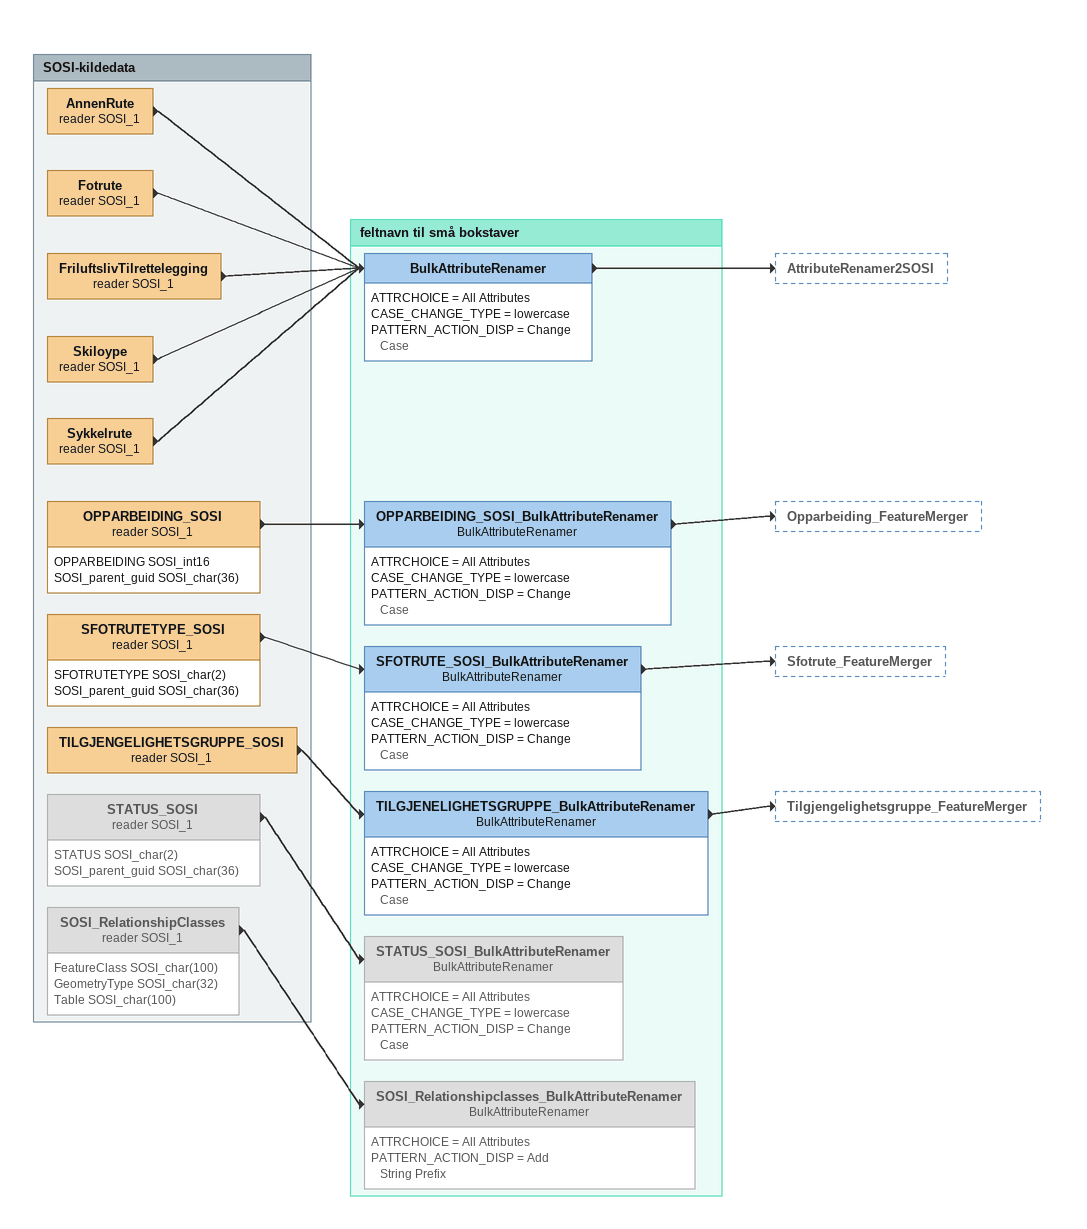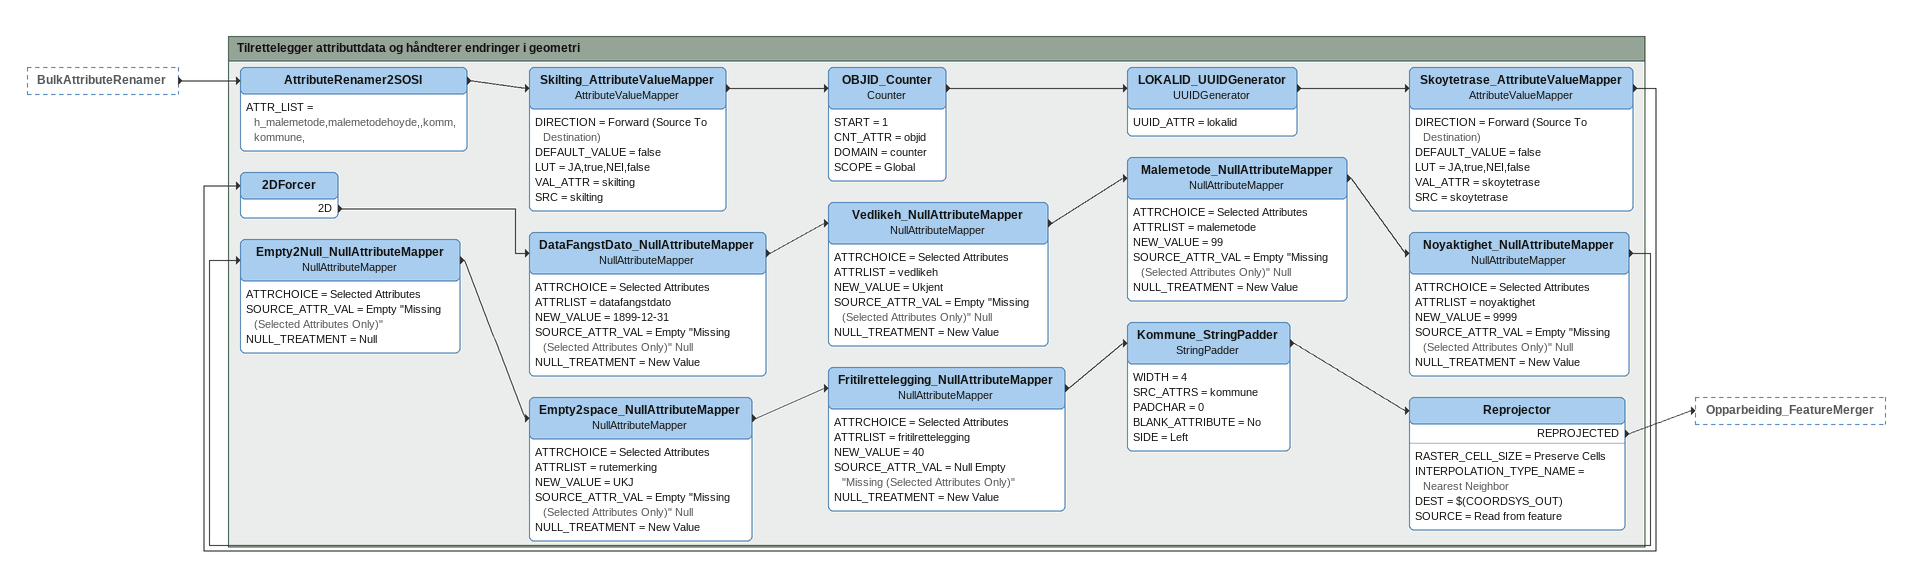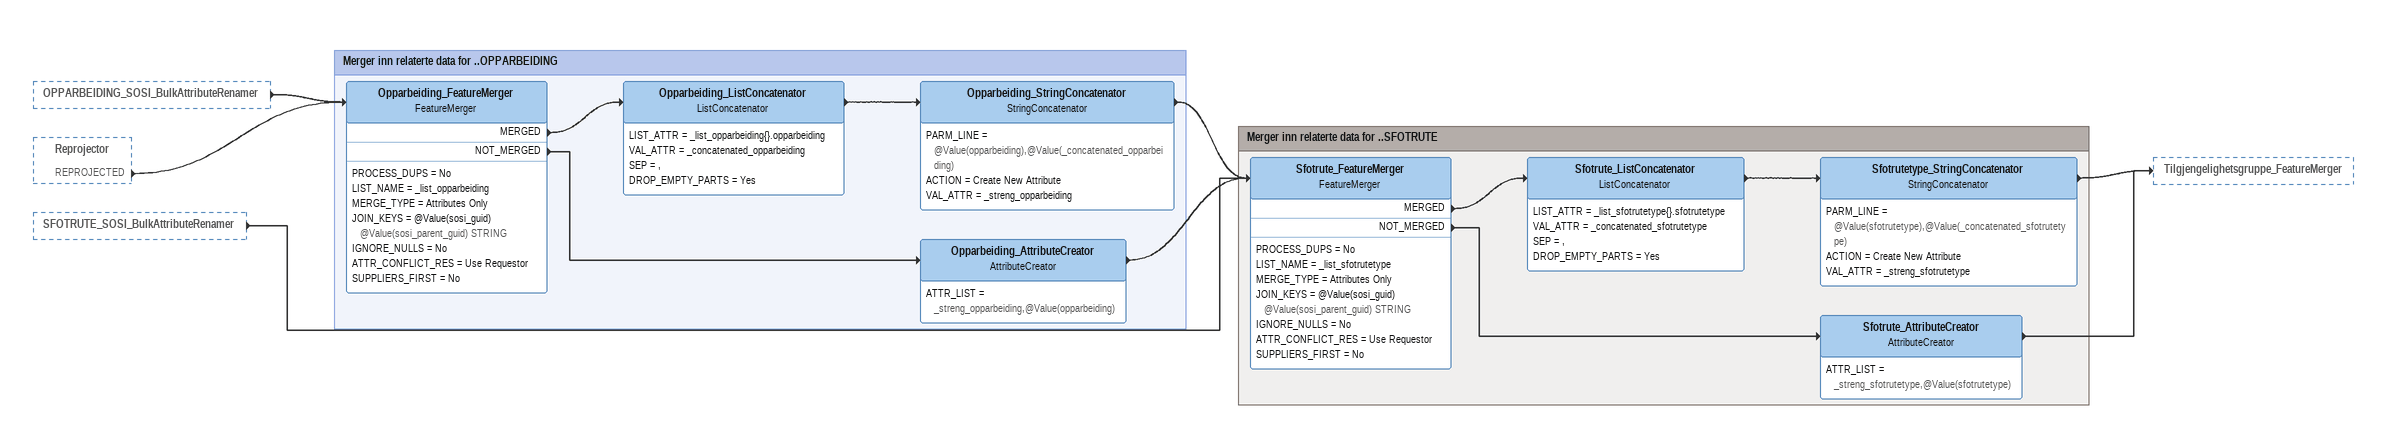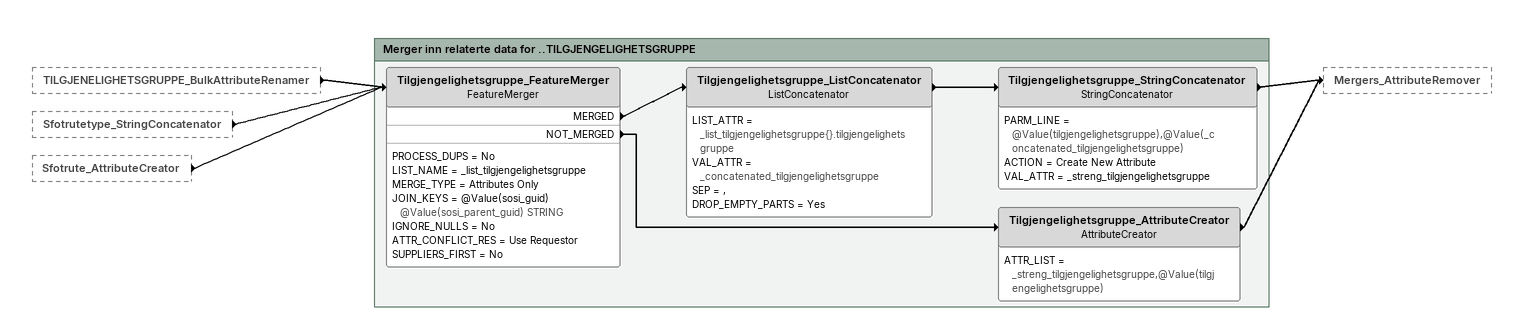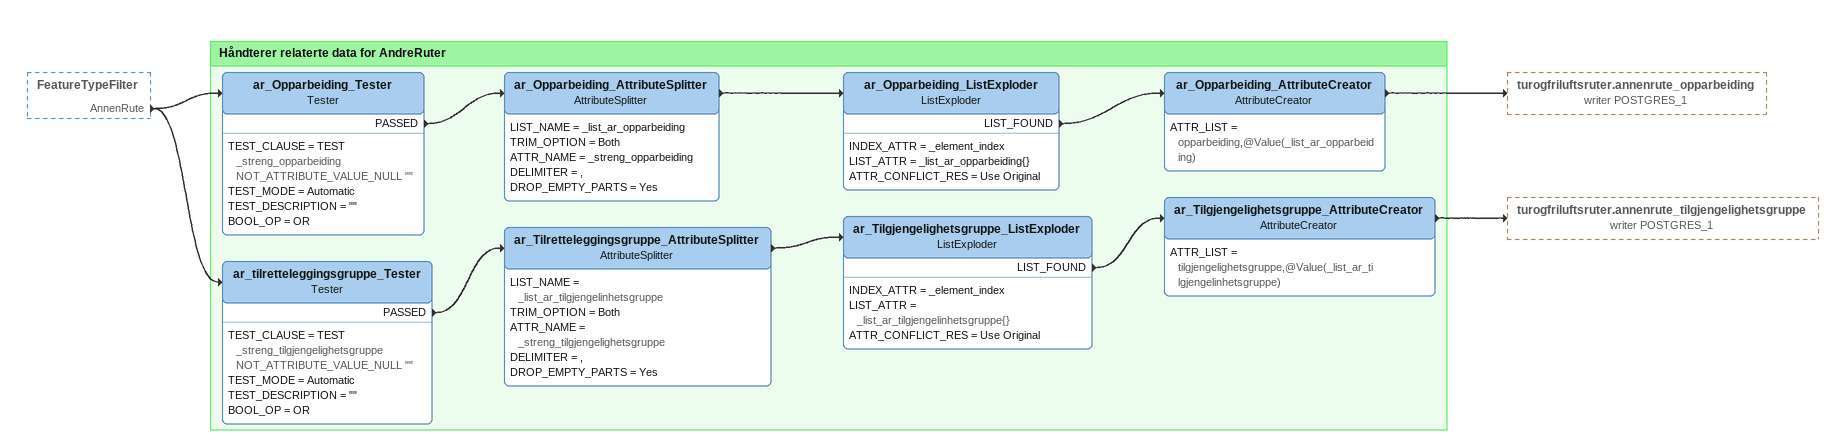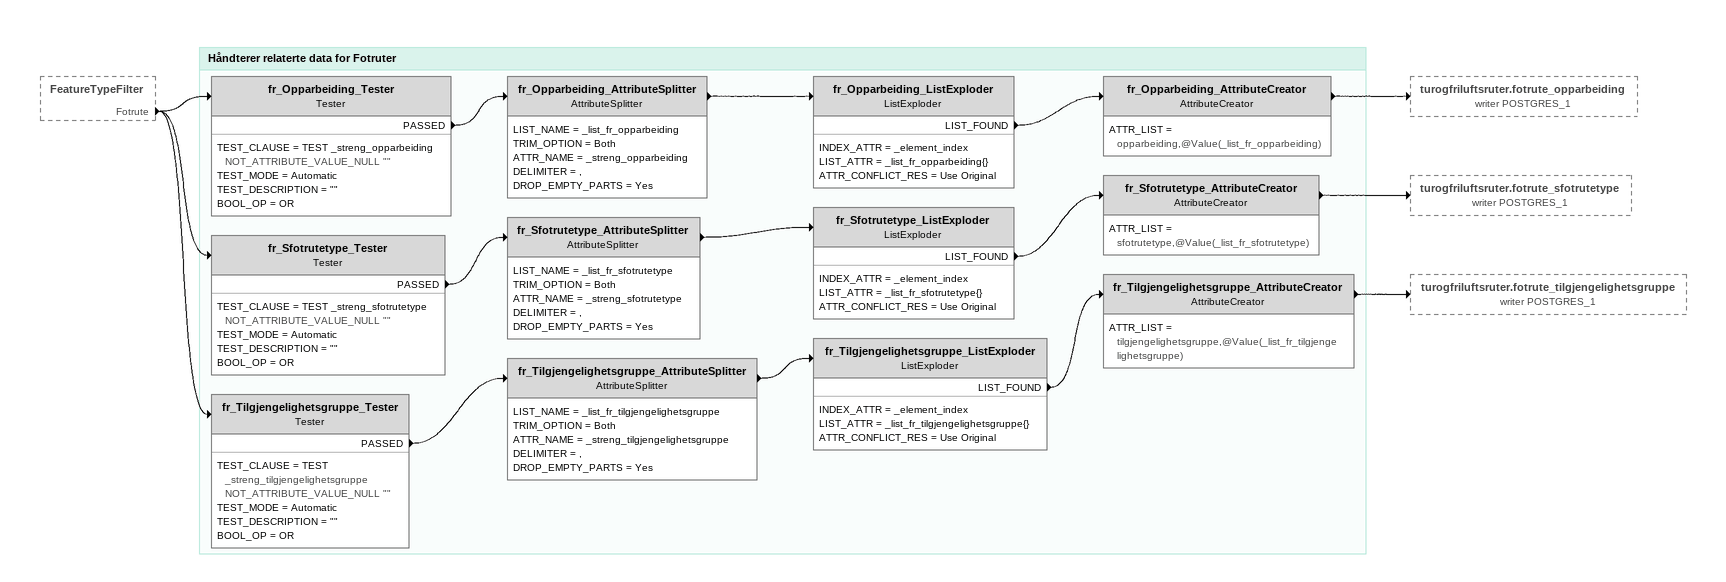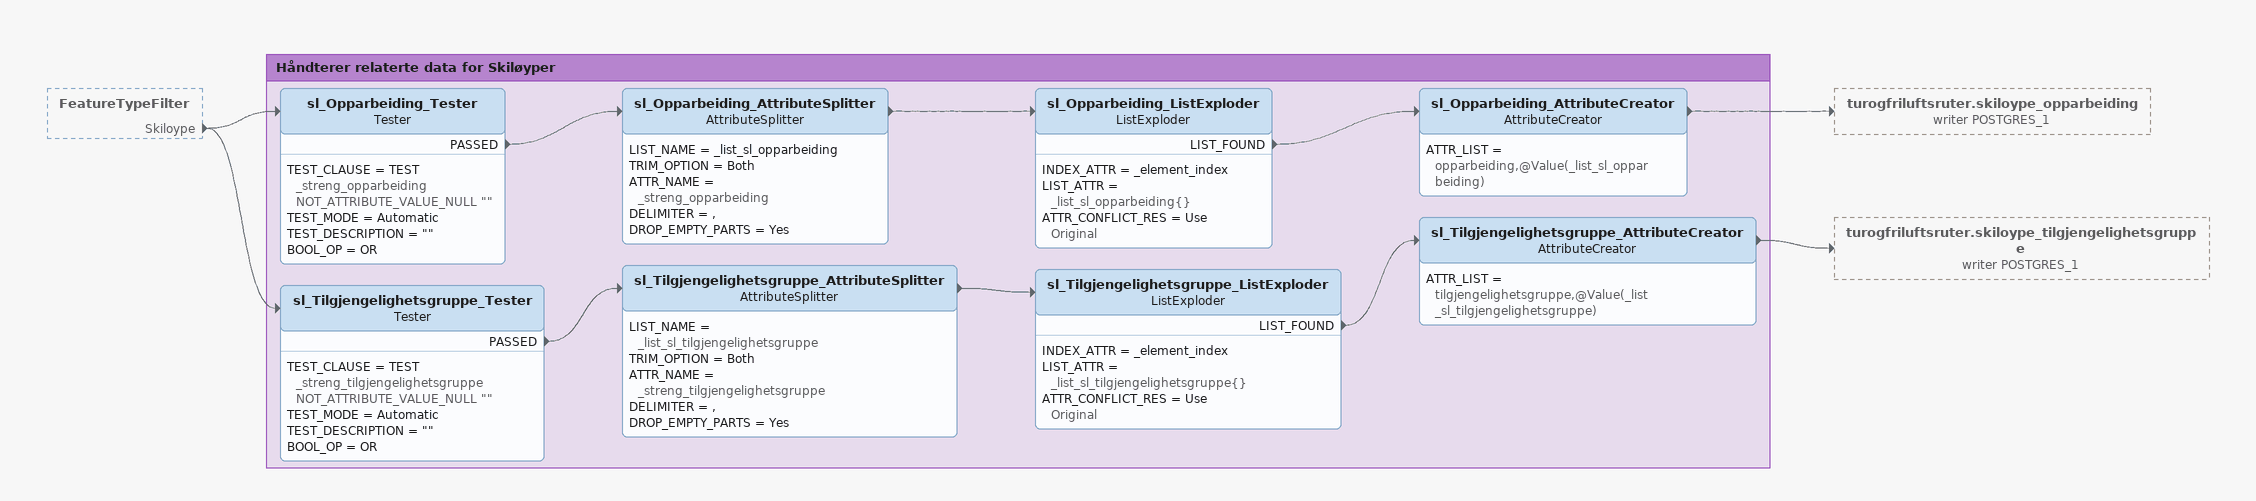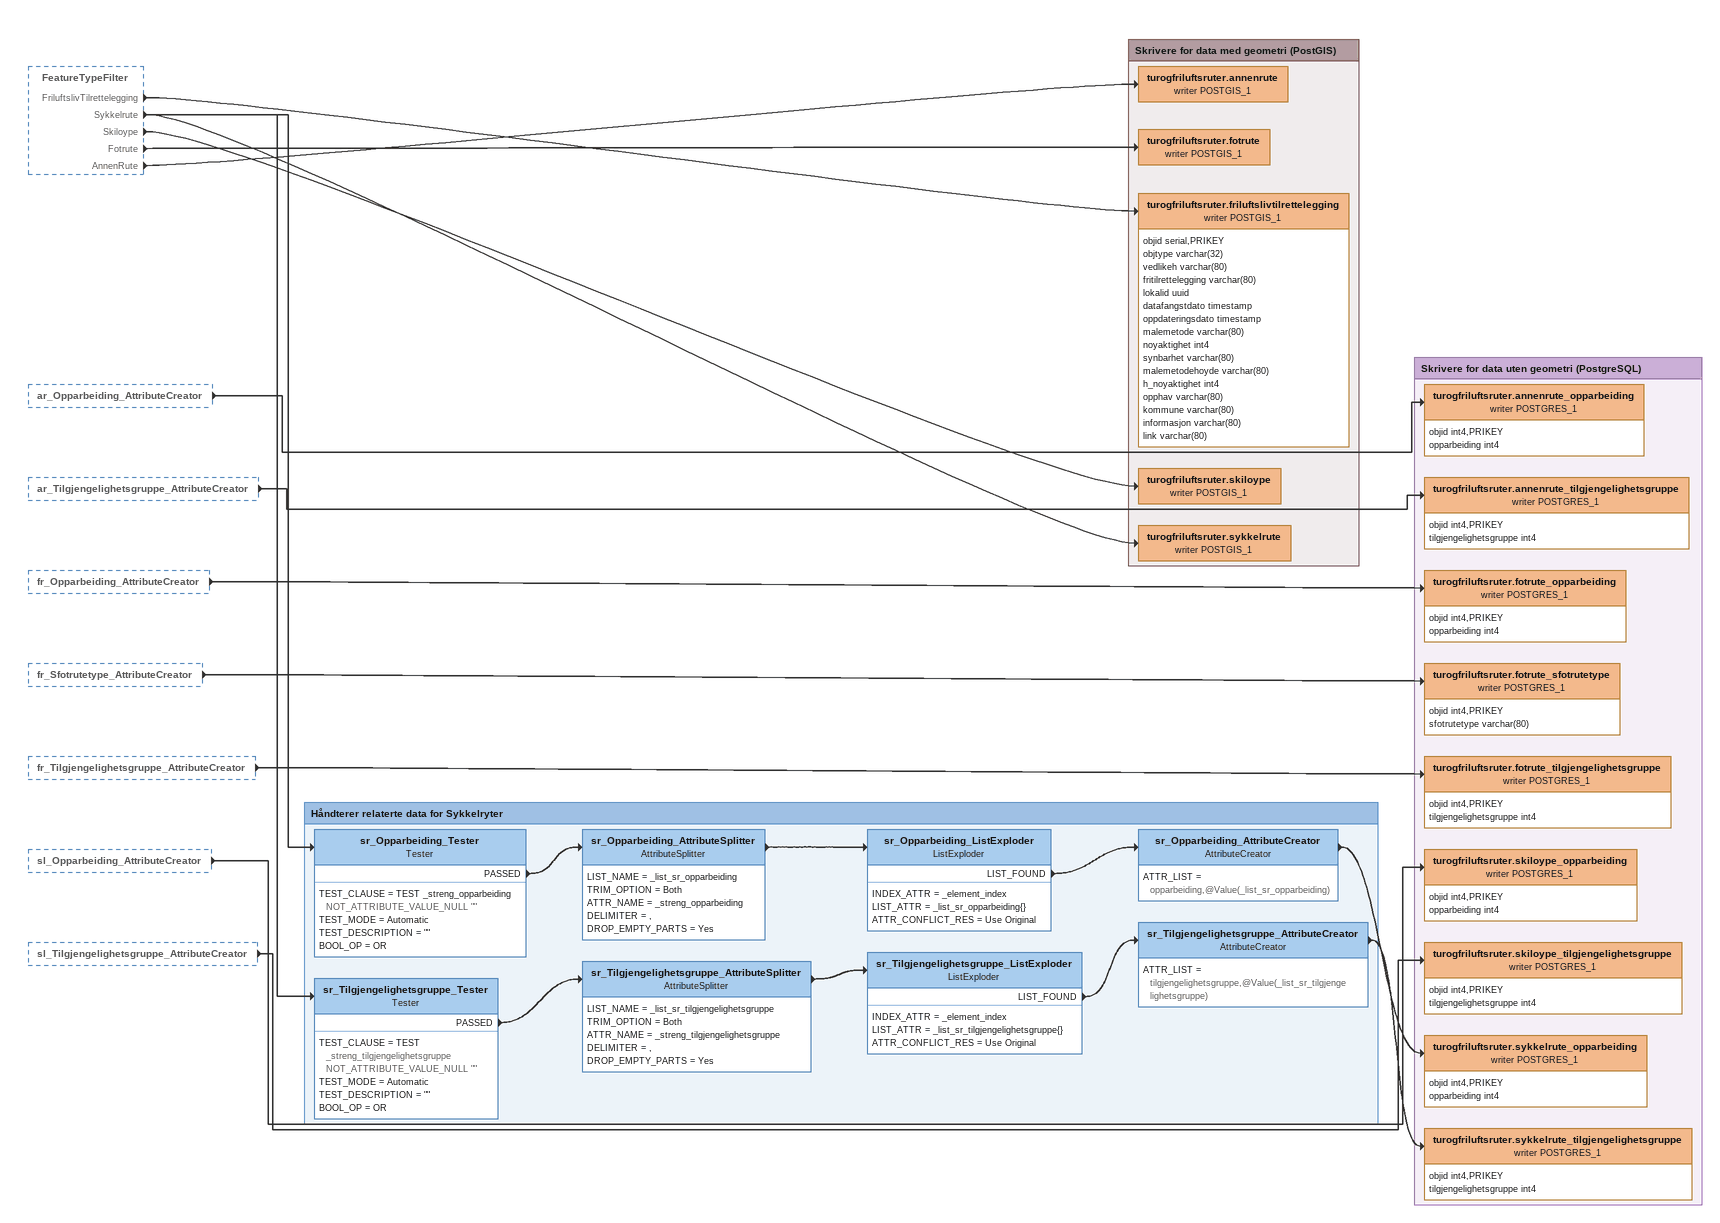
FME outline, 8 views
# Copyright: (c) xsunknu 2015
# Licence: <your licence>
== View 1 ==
Bookmark: SOSI-kildedata
AnnenRute (reader SOSI_1)
    -> BulkAttributeRenamer
Fotrute (reader SOSI_1)
    -> BulkAttributeRenamer
FriluftslivTilrettelegging (reader SOSI_1)
    -> BulkAttributeRenamer
Skiloype (reader SOSI_1)
    -> BulkAttributeRenamer
Sykkelrute (reader SOSI_1)
    -> BulkAttributeRenamer
OPPARBEIDING_SOSI (reader SOSI_1)
    attributes: OPPARBEIDING SOSI_int16, SOSI_parent_guid SOSI_char(36)
    -> OPPARBEIDING_SOSI_BulkAttributeRenamer
SFOTRUTETYPE_SOSI (reader SOSI_1)
    attributes: SFOTRUTETYPE SOSI_char(2), SOSI_parent_guid SOSI_char(36)
    -> SFOTRUTE_SOSI_BulkAttributeRenamer
TILGJENGELIGHETSGRUPPE_SOSI (reader SOSI_1)
    -> TILGJENELIGHETSGRUPPE_BulkAttributeRenamer
STATUS_SOSI (reader SOSI_1) [off]
    attributes: STATUS SOSI_char(2), SOSI_parent_guid SOSI_char(36)
    -> STATUS_SOSI_BulkAttributeRenamer
SOSI_RelationshipClasses (reader SOSI_1) [off]
    attributes: FeatureClass SOSI_char(100), GeometryType SOSI_char(32), Table SOSI_char(100)
    -> SOSI_Relationshipclasses_BulkAttributeRenamer

Bookmark: feltnavn til små bokstaver
BulkAttributeRenamer
    ATTRCHOICE = All Attributes
    CASE_CHANGE_TYPE = lowercase
    PATTERN_ACTION_DISP = Change Case
    -> AttributeRenamer2SOSI
OPPARBEIDING_SOSI_BulkAttributeRenamer: BulkAttributeRenamer
    ATTRCHOICE = All Attributes
    CASE_CHANGE_TYPE = lowercase
    PATTERN_ACTION_DISP = Change Case
    -> Opparbeiding_FeatureMerger
SFOTRUTE_SOSI_BulkAttributeRenamer: BulkAttributeRenamer
    ATTRCHOICE = All Attributes
    CASE_CHANGE_TYPE = lowercase
    PATTERN_ACTION_DISP = Change Case
    -> Sfotrute_FeatureMerger
TILGJENELIGHETSGRUPPE_BulkAttributeRenamer: BulkAttributeRenamer
    ATTRCHOICE = All Attributes
    CASE_CHANGE_TYPE = lowercase
    PATTERN_ACTION_DISP = Change Case
    -> Tilgjengelighetsgruppe_FeatureMerger
STATUS_SOSI_BulkAttributeRenamer: BulkAttributeRenamer [off]
    ATTRCHOICE = All Attributes
    CASE_CHANGE_TYPE = lowercase
    PATTERN_ACTION_DISP = Change Case
SOSI_Relationshipclasses_BulkAttributeRenamer: BulkAttributeRenamer [off]
    ATTRCHOICE = All Attributes
    PATTERN_ACTION_DISP = Add String Prefix

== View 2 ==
BulkAttributeRenamer [outside]
    -> AttributeRenamer2SOSI

Bookmark: Tilrettelegger attributtdata og håndterer endringer i geometri
AttributeRenamer2SOSI
    ATTR_LIST = h_malemetode,malemetodehoyde,,komm,kommune,
    -> Skilting_AttributeValueMapper
Skilting_AttributeValueMapper: AttributeValueMapper
    DIRECTION = Forward (Source To Destination)
    DEFAULT_VALUE = false
    LUT = JA,true,NEI,false
    VAL_ATTR = skilting
    SRC = skilting
    -> OBJID_Counter
OBJID_Counter: Counter
    START = 1
    CNT_ATTR = objid
    DOMAIN = counter
    SCOPE = Global
    -> LOKALID_UUIDGenerator
LOKALID_UUIDGenerator: UUIDGenerator
    UUID_ATTR = lokalid
    -> Skoytetrase_AttributeValueMapper
Skoytetrase_AttributeValueMapper: AttributeValueMapper
    DIRECTION = Forward (Source To Destination)
    DEFAULT_VALUE = false
    LUT = JA,true,NEI,false
    VAL_ATTR = skoytetrase
    SRC = skoytetrase
    -> 2DForcer
2DForcer
    2D -> DataFangstDato_NullAttributeMapper
DataFangstDato_NullAttributeMapper: NullAttributeMapper
    ATTRCHOICE = Selected Attributes
    ATTRLIST = datafangstdato
    NEW_VALUE = 1899-12-31
    SOURCE_ATTR_VAL = Empty "Missing (Selected Attributes Only)" Null
    NULL_TREATMENT = New Value
    -> Vedlikeh_NullAttributeMapper
Vedlikeh_NullAttributeMapper: NullAttributeMapper
    ATTRCHOICE = Selected Attributes
    ATTRLIST = vedlikeh
    NEW_VALUE = Ukjent
    SOURCE_ATTR_VAL = Empty "Missing (Selected Attributes Only)" Null
    NULL_TREATMENT = New Value
    -> Malemetode_NullAttributeMapper
Malemetode_NullAttributeMapper: NullAttributeMapper
    ATTRCHOICE = Selected Attributes
    ATTRLIST = malemetode
    NEW_VALUE = 99
    SOURCE_ATTR_VAL = Empty "Missing (Selected Attributes Only)" Null
    NULL_TREATMENT = New Value
    -> Noyaktighet_NullAttributeMapper
Noyaktighet_NullAttributeMapper: NullAttributeMapper
    ATTRCHOICE = Selected Attributes
    ATTRLIST = noyaktighet
    NEW_VALUE = 9999
    SOURCE_ATTR_VAL = Empty "Missing (Selected Attributes Only)" Null
    NULL_TREATMENT = New Value
    -> Empty2Null_NullAttributeMapper
Empty2Null_NullAttributeMapper: NullAttributeMapper
    ATTRCHOICE = Selected Attributes
    SOURCE_ATTR_VAL = Empty "Missing (Selected Attributes Only)"
    NULL_TREATMENT = Null
    -> Empty2space_NullAttributeMapper
Empty2space_NullAttributeMapper: NullAttributeMapper
    ATTRCHOICE = Selected Attributes
    ATTRLIST = rutemerking
    NEW_VALUE = UKJ
    SOURCE_ATTR_VAL = Empty "Missing (Selected Attributes Only)" Null
    NULL_TREATMENT = New Value
    -> Fritilrettelegging_NullAttributeMapper
Fritilrettelegging_NullAttributeMapper: NullAttributeMapper
    ATTRCHOICE = Selected Attributes
    ATTRLIST = fritilrettelegging
    NEW_VALUE = 40
    SOURCE_ATTR_VAL = Null Empty "Missing (Selected Attributes Only)"
    NULL_TREATMENT = New Value
    -> Kommune_StringPadder
Kommune_StringPadder: StringPadder
    WIDTH = 4
    SRC_ATTRS = kommune
    PADCHAR = 0
    BLANK_ATTRIBUTE = No
    SIDE = Left
    -> Reprojector
Reprojector
    RASTER_CELL_SIZE = Preserve Cells
    INTERPOLATION_TYPE_NAME = Nearest Neighbor
    DEST = $(COORDSYS_OUT)
    SOURCE = Read from feature
    REPROJECTED -> Opparbeiding_FeatureMerger

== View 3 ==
OPPARBEIDING_SOSI_BulkAttributeRenamer [outside]
    -> Opparbeiding_FeatureMerger
Reprojector [outside]
    REPROJECTED -> Opparbeiding_FeatureMerger
SFOTRUTE_SOSI_BulkAttributeRenamer [outside]
    -> Sfotrute_FeatureMerger

Bookmark: Merger inn relaterte data for ..OPPARBEIDING
Opparbeiding_FeatureMerger: FeatureMerger
    PROCESS_DUPS = No
    LIST_NAME = _list_opparbeiding
    MERGE_TYPE = Attributes Only
    JOIN_KEYS = @Value(sosi_guid) @Value(sosi_parent_guid) STRING
    IGNORE_NULLS = No
    ATTR_CONFLICT_RES = Use Requestor
    SUPPLIERS_FIRST = No
    MERGED -> Opparbeiding_ListConcatenator
    NOT_MERGED -> Opparbeiding_AttributeCreator
Opparbeiding_ListConcatenator: ListConcatenator
    LIST_ATTR = _list_opparbeiding{}.opparbeiding
    VAL_ATTR = _concatenated_opparbeiding
    SEP = ,
    DROP_EMPTY_PARTS = Yes
    -> Opparbeiding_StringConcatenator
Opparbeiding_StringConcatenator: StringConcatenator
    PARM_LINE = @Value(opparbeiding),@Value(_concatenated_opparbeiding)
    ACTION = Create New Attribute
    VAL_ATTR = _streng_opparbeiding
    -> Sfotrute_FeatureMerger
Opparbeiding_AttributeCreator: AttributeCreator
    ATTR_LIST = _streng_opparbeiding,@Value(opparbeiding)
    -> Sfotrute_FeatureMerger

Bookmark: Merger inn relaterte data for ..SFOTRUTE
Sfotrute_FeatureMerger: FeatureMerger
    PROCESS_DUPS = No
    LIST_NAME = _list_sfotrutetype
    MERGE_TYPE = Attributes Only
    JOIN_KEYS = @Value(sosi_guid) @Value(sosi_parent_guid) STRING
    IGNORE_NULLS = No
    ATTR_CONFLICT_RES = Use Requestor
    SUPPLIERS_FIRST = No
    MERGED -> Sfotrute_ListConcatenator
    NOT_MERGED -> Sfotrute_AttributeCreator
Sfotrute_ListConcatenator: ListConcatenator
    LIST_ATTR = _list_sfotrutetype{}.sfotrutetype
    VAL_ATTR = _concatenated_sfotrutetype
    SEP = ,
    DROP_EMPTY_PARTS = Yes
    -> Sfotrutetype_StringConcatenator
Sfotrutetype_StringConcatenator: StringConcatenator
    PARM_LINE = @Value(sfotrutetype),@Value(_concatenated_sfotrutetype)
    ACTION = Create New Attribute
    VAL_ATTR = _streng_sfotrutetype
    -> Tilgjengelighetsgruppe_FeatureMerger
Sfotrute_AttributeCreator: AttributeCreator
    ATTR_LIST = _streng_sfotrutetype,@Value(sfotrutetype)
    -> Tilgjengelighetsgruppe_FeatureMerger

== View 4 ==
TILGJENELIGHETSGRUPPE_BulkAttributeRenamer [outside]
    -> Tilgjengelighetsgruppe_FeatureMerger
Sfotrutetype_StringConcatenator [outside]
    -> Tilgjengelighetsgruppe_FeatureMerger
Sfotrute_AttributeCreator [outside]
    -> Tilgjengelighetsgruppe_FeatureMerger

Bookmark: Merger inn relaterte data for ..TILGJENGELIGHETSGRUPPE
Tilgjengelighetsgruppe_FeatureMerger: FeatureMerger
    PROCESS_DUPS = No
    LIST_NAME = _list_tilgjengelighetsgruppe
    MERGE_TYPE = Attributes Only
    JOIN_KEYS = @Value(sosi_guid) @Value(sosi_parent_guid) STRING
    IGNORE_NULLS = No
    ATTR_CONFLICT_RES = Use Requestor
    SUPPLIERS_FIRST = No
    MERGED -> Tilgjengelighetsgruppe_ListConcatenator
    NOT_MERGED -> Tilgjengelighetsgruppe_AttributeCreator
Tilgjengelighetsgruppe_ListConcatenator: ListConcatenator
    LIST_ATTR = _list_tilgjengelighetsgruppe{}.tilgjengelighetsgruppe
    VAL_ATTR = _concatenated_tilgjengelighetsgruppe
    SEP = ,
    DROP_EMPTY_PARTS = Yes
    -> Tilgjengelighetsgruppe_StringConcatenator
Tilgjengelighetsgruppe_StringConcatenator: StringConcatenator
    PARM_LINE = @Value(tilgjengelighetsgruppe),@Value(_concatenated_tilgjengelighetsgruppe)
    ACTION = Create New Attribute
    VAL_ATTR = _streng_tilgjengelighetsgruppe
    -> Mergers_AttributeRemover
Tilgjengelighetsgruppe_AttributeCreator: AttributeCreator
    ATTR_LIST = _streng_tilgjengelighetsgruppe,@Value(tilgjengelighetsgruppe)
    -> Mergers_AttributeRemover

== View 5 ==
FeatureTypeFilter [outside]
    AnnenRute -> ar_Opparbeiding_Tester
    AnnenRute -> ar_tilretteleggingsgruppe_Tester

Bookmark: Håndterer relaterte data for AndreRuter
ar_Opparbeiding_Tester: Tester
    TEST_CLAUSE = TEST _streng_opparbeiding NOT_ATTRIBUTE_VALUE_NULL ""
    TEST_MODE = Automatic
    TEST_DESCRIPTION = ""
    BOOL_OP = OR
    PASSED -> ar_Opparbeiding_AttributeSplitter
ar_Opparbeiding_AttributeSplitter: AttributeSplitter
    LIST_NAME = _list_ar_opparbeiding
    TRIM_OPTION = Both
    ATTR_NAME = _streng_opparbeiding
    DELIMITER = ,
    DROP_EMPTY_PARTS = Yes
    -> ar_Opparbeiding_ListExploder
ar_Opparbeiding_ListExploder: ListExploder
    INDEX_ATTR = _element_index
    LIST_ATTR = _list_ar_opparbeiding{}
    ATTR_CONFLICT_RES = Use Original
    LIST_FOUND -> ar_Opparbeiding_AttributeCreator
ar_Opparbeiding_AttributeCreator: AttributeCreator
    ATTR_LIST = opparbeiding,@Value(_list_ar_opparbeiding)
    -> turogfriluftsruter.annenrute_opparbeiding (writer POSTGRES_1)
ar_tilretteleggingsgruppe_Tester: Tester
    TEST_CLAUSE = TEST _streng_tilgjengelighetsgruppe NOT_ATTRIBUTE_VALUE_NULL ""
    TEST_MODE = Automatic
    TEST_DESCRIPTION = ""
    BOOL_OP = OR
    PASSED -> ar_Tilretteleggingsgruppe_AttributeSplitter
ar_Tilretteleggingsgruppe_AttributeSplitter: AttributeSplitter
    LIST_NAME = _list_ar_tilgjengelinhetsgruppe
    TRIM_OPTION = Both
    ATTR_NAME = _streng_tilgjengelighetsgruppe
    DELIMITER = ,
    DROP_EMPTY_PARTS = Yes
    -> ar_Tilgjengelighetsgruppe_ListExploder
ar_Tilgjengelighetsgruppe_ListExploder: ListExploder
    INDEX_ATTR = _element_index
    LIST_ATTR = _list_ar_tilgjengelinhetsgruppe{}
    ATTR_CONFLICT_RES = Use Original
    LIST_FOUND -> ar_Tilgjengelighetsgruppe_AttributeCreator
ar_Tilgjengelighetsgruppe_AttributeCreator: AttributeCreator
    ATTR_LIST = tilgjengelighetsgruppe,@Value(_list_ar_tilgjengelinhetsgruppe)
    -> turogfriluftsruter.annenrute_tilgjengelighetsgruppe (writer POSTGRES_1)

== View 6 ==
FeatureTypeFilter [outside]
    Fotrute -> fr_Opparbeiding_Tester
    Fotrute -> fr_Sfotrutetype_Tester
    Fotrute -> fr_Tilgjengelighetsgruppe_Tester

Bookmark: Håndterer relaterte data for Fotruter
fr_Opparbeiding_Tester: Tester
    TEST_CLAUSE = TEST _streng_opparbeiding NOT_ATTRIBUTE_VALUE_NULL ""
    TEST_MODE = Automatic
    TEST_DESCRIPTION = ""
    BOOL_OP = OR
    PASSED -> fr_Opparbeiding_AttributeSplitter
fr_Opparbeiding_AttributeSplitter: AttributeSplitter
    LIST_NAME = _list_fr_opparbeiding
    TRIM_OPTION = Both
    ATTR_NAME = _streng_opparbeiding
    DELIMITER = ,
    DROP_EMPTY_PARTS = Yes
    -> fr_Opparbeiding_ListExploder
fr_Opparbeiding_ListExploder: ListExploder
    INDEX_ATTR = _element_index
    LIST_ATTR = _list_fr_opparbeiding{}
    ATTR_CONFLICT_RES = Use Original
    LIST_FOUND -> fr_Opparbeiding_AttributeCreator
fr_Opparbeiding_AttributeCreator: AttributeCreator
    ATTR_LIST = opparbeiding,@Value(_list_fr_opparbeiding)
    -> turogfriluftsruter.fotrute_opparbeiding (writer POSTGRES_1)
fr_Sfotrutetype_Tester: Tester
    TEST_CLAUSE = TEST _streng_sfotrutetype NOT_ATTRIBUTE_VALUE_NULL ""
    TEST_MODE = Automatic
    TEST_DESCRIPTION = ""
    BOOL_OP = OR
    PASSED -> fr_Sfotrutetype_AttributeSplitter
fr_Sfotrutetype_AttributeSplitter: AttributeSplitter
    LIST_NAME = _list_fr_sfotrutetype
    TRIM_OPTION = Both
    ATTR_NAME = _streng_sfotrutetype
    DELIMITER = ,
    DROP_EMPTY_PARTS = Yes
    -> fr_Sfotrutetype_ListExploder
fr_Sfotrutetype_ListExploder: ListExploder
    INDEX_ATTR = _element_index
    LIST_ATTR = _list_fr_sfotrutetype{}
    ATTR_CONFLICT_RES = Use Original
    LIST_FOUND -> fr_Sfotrutetype_AttributeCreator
fr_Sfotrutetype_AttributeCreator: AttributeCreator
    ATTR_LIST = sfotrutetype,@Value(_list_fr_sfotrutetype)
    -> turogfriluftsruter.fotrute_sfotrutetype (writer POSTGRES_1)
fr_Tilgjengelighetsgruppe_Tester: Tester
    TEST_CLAUSE = TEST _streng_tilgjengelighetsgruppe NOT_ATTRIBUTE_VALUE_NULL ""
    TEST_MODE = Automatic
    TEST_DESCRIPTION = ""
    BOOL_OP = OR
    PASSED -> fr_Tilgjengelighetsgruppe_AttributeSplitter
fr_Tilgjengelighetsgruppe_AttributeSplitter: AttributeSplitter
    LIST_NAME = _list_fr_tilgjengelighetsgruppe
    TRIM_OPTION = Both
    ATTR_NAME = _streng_tilgjengelighetsgruppe
    DELIMITER = ,
    DROP_EMPTY_PARTS = Yes
    -> fr_Tilgjengelighetsgruppe_ListExploder
fr_Tilgjengelighetsgruppe_ListExploder: ListExploder
    INDEX_ATTR = _element_index
    LIST_ATTR = _list_fr_tilgjengelighetsgruppe{}
    ATTR_CONFLICT_RES = Use Original
    LIST_FOUND -> fr_Tilgjengelighetsgruppe_AttributeCreator
fr_Tilgjengelighetsgruppe_AttributeCreator: AttributeCreator
    ATTR_LIST = tilgjengelighetsgruppe,@Value(_list_fr_tilgjengelighetsgruppe)
    -> turogfriluftsruter.fotrute_tilgjengelighetsgruppe (writer POSTGRES_1)

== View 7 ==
FeatureTypeFilter [outside]
    Skiloype -> sl_Opparbeiding_Tester
    Skiloype -> sl_Tilgjengelighetsgruppe_Tester

Bookmark: Håndterer relaterte data for Skiløyper
sl_Opparbeiding_Tester: Tester
    TEST_CLAUSE = TEST _streng_opparbeiding NOT_ATTRIBUTE_VALUE_NULL ""
    TEST_MODE = Automatic
    TEST_DESCRIPTION = ""
    BOOL_OP = OR
    PASSED -> sl_Opparbeiding_AttributeSplitter
sl_Opparbeiding_AttributeSplitter: AttributeSplitter
    LIST_NAME = _list_sl_opparbeiding
    TRIM_OPTION = Both
    ATTR_NAME = _streng_opparbeiding
    DELIMITER = ,
    DROP_EMPTY_PARTS = Yes
    -> sl_Opparbeiding_ListExploder
sl_Opparbeiding_ListExploder: ListExploder
    INDEX_ATTR = _element_index
    LIST_ATTR = _list_sl_opparbeiding{}
    ATTR_CONFLICT_RES = Use Original
    LIST_FOUND -> sl_Opparbeiding_AttributeCreator
sl_Opparbeiding_AttributeCreator: AttributeCreator
    ATTR_LIST = opparbeiding,@Value(_list_sl_opparbeiding)
    -> turogfriluftsruter.skiloype_opparbeiding (writer POSTGRES_1)
sl_Tilgjengelighetsgruppe_Tester: Tester
    TEST_CLAUSE = TEST _streng_tilgjengelighetsgruppe NOT_ATTRIBUTE_VALUE_NULL ""
    TEST_MODE = Automatic
    TEST_DESCRIPTION = ""
    BOOL_OP = OR
    PASSED -> sl_Tilgjengelighetsgruppe_AttributeSplitter
sl_Tilgjengelighetsgruppe_AttributeSplitter: AttributeSplitter
    LIST_NAME = _list_sl_tilgjengelighetsgruppe
    TRIM_OPTION = Both
    ATTR_NAME = _streng_tilgjengelighetsgruppe
    DELIMITER = ,
    DROP_EMPTY_PARTS = Yes
    -> sl_Tilgjengelighetsgruppe_ListExploder
sl_Tilgjengelighetsgruppe_ListExploder: ListExploder
    INDEX_ATTR = _element_index
    LIST_ATTR = _list_sl_tilgjengelighetsgruppe{}
    ATTR_CONFLICT_RES = Use Original
    LIST_FOUND -> sl_Tilgjengelighetsgruppe_AttributeCreator
sl_Tilgjengelighetsgruppe_AttributeCreator: AttributeCreator
    ATTR_LIST = tilgjengelighetsgruppe,@Value(_list_sl_tilgjengelighetsgruppe)
    -> turogfriluftsruter.skiloype_tilgjengelighetsgruppe (writer POSTGRES_1)

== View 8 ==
FeatureTypeFilter [outside]
    FriluftslivTilrettelegging -> turogfriluftsruter.friluftslivtilrettelegging (writer POSTGIS_1)
    Sykkelrute -> turogfriluftsruter.sykkelrute (writer POSTGIS_1)
    Skiloype -> turogfriluftsruter.skiloype (writer POSTGIS_1)
    Fotrute -> turogfriluftsruter.fotrute (writer POSTGIS_1)
    AnnenRute -> turogfriluftsruter.annenrute (writer POSTGIS_1)
    Sykkelrute -> sr_Opparbeiding_Tester
    Sykkelrute -> sr_Tilgjengelighetsgruppe_Tester
ar_Opparbeiding_AttributeCreator [outside]
    -> turogfriluftsruter.annenrute_opparbeiding (writer POSTGRES_1)
ar_Tilgjengelighetsgruppe_AttributeCreator [outside]
    -> turogfriluftsruter.annenrute_tilgjengelighetsgruppe (writer POSTGRES_1)
fr_Opparbeiding_AttributeCreator [outside]
    -> turogfriluftsruter.fotrute_opparbeiding (writer POSTGRES_1)
fr_Sfotrutetype_AttributeCreator [outside]
    -> turogfriluftsruter.fotrute_sfotrutetype (writer POSTGRES_1)
fr_Tilgjengelighetsgruppe_AttributeCreator [outside]
    -> turogfriluftsruter.fotrute_tilgjengelighetsgruppe (writer POSTGRES_1)
sl_Opparbeiding_AttributeCreator [outside]
    -> turogfriluftsruter.skiloype_opparbeiding (writer POSTGRES_1)
sl_Tilgjengelighetsgruppe_AttributeCreator [outside]
    -> turogfriluftsruter.skiloype_tilgjengelighetsgruppe (writer POSTGRES_1)

Bookmark: Skrivere for data med geometri (PostGIS)
turogfriluftsruter.annenrute (writer POSTGIS_1)
turogfriluftsruter.fotrute (writer POSTGIS_1)
turogfriluftsruter.friluftslivtilrettelegging (writer POSTGIS_1)
    attributes: objid serial,PRIKEY, objtype varchar(32), vedlikeh varchar(80), fritilrettelegging varchar(80), lokalid uuid, datafangstdato timestamp, oppdateringsdato timestamp, malemetode varchar(80), noyaktighet int4, synbarhet varchar(80), malemetodehoyde varchar(80), h_noyaktighet int4, opphav varchar(80), kommune varchar(80), informasjon varchar(80), link varchar(80)
turogfriluftsruter.skiloype (writer POSTGIS_1)
turogfriluftsruter.sykkelrute (writer POSTGIS_1)

Bookmark: Skrivere for data uten geometri (PostgreSQL)
turogfriluftsruter.annenrute_opparbeiding (writer POSTGRES_1)
    attributes: objid int4,PRIKEY, opparbeiding int4
turogfriluftsruter.annenrute_tilgjengelighetsgruppe (writer POSTGRES_1)
    attributes: objid int4,PRIKEY, tilgjengelighetsgruppe int4
turogfriluftsruter.fotrute_opparbeiding (writer POSTGRES_1)
    attributes: objid int4,PRIKEY, opparbeiding int4
turogfriluftsruter.fotrute_sfotrutetype (writer POSTGRES_1)
    attributes: objid int4,PRIKEY, sfotrutetype varchar(80)
turogfriluftsruter.fotrute_tilgjengelighetsgruppe (writer POSTGRES_1)
    attributes: objid int4,PRIKEY, tilgjengelighetsgruppe int4
turogfriluftsruter.skiloype_opparbeiding (writer POSTGRES_1)
    attributes: objid int4,PRIKEY, opparbeiding int4
turogfriluftsruter.skiloype_tilgjengelighetsgruppe (writer POSTGRES_1)
    attributes: objid int4,PRIKEY, tilgjengelighetsgruppe int4
turogfriluftsruter.sykkelrute_opparbeiding (writer POSTGRES_1)
    attributes: objid int4,PRIKEY, opparbeiding int4
turogfriluftsruter.sykkelrute_tilgjengelighetsgruppe (writer POSTGRES_1)
    attributes: objid int4,PRIKEY, tilgjengelighetsgruppe int4

Bookmark: Håndterer relaterte data for Sykkelryter
sr_Opparbeiding_Tester: Tester
    TEST_CLAUSE = TEST _streng_opparbeiding NOT_ATTRIBUTE_VALUE_NULL ""
    TEST_MODE = Automatic
    TEST_DESCRIPTION = ""
    BOOL_OP = OR
    PASSED -> sr_Opparbeiding_AttributeSplitter
sr_Opparbeiding_AttributeSplitter: AttributeSplitter
    LIST_NAME = _list_sr_opparbeiding
    TRIM_OPTION = Both
    ATTR_NAME = _streng_opparbeiding
    DELIMITER = ,
    DROP_EMPTY_PARTS = Yes
    -> sr_Opparbeiding_ListExploder
sr_Opparbeiding_ListExploder: ListExploder
    INDEX_ATTR = _element_index
    LIST_ATTR = _list_sr_opparbeiding{}
    ATTR_CONFLICT_RES = Use Original
    LIST_FOUND -> sr_Opparbeiding_AttributeCreator
sr_Opparbeiding_AttributeCreator: AttributeCreator
    ATTR_LIST = opparbeiding,@Value(_list_sr_opparbeiding)
    -> turogfriluftsruter.sykkelrute_opparbeiding (writer POSTGRES_1)
sr_Tilgjengelighetsgruppe_Tester: Tester
    TEST_CLAUSE = TEST _streng_tilgjengelighetsgruppe NOT_ATTRIBUTE_VALUE_NULL ""
    TEST_MODE = Automatic
    TEST_DESCRIPTION = ""
    BOOL_OP = OR
    PASSED -> sr_Tilgjengelighetsgruppe_AttributeSplitter
sr_Tilgjengelighetsgruppe_AttributeSplitter: AttributeSplitter
    LIST_NAME = _list_sr_tilgjengelighetsgruppe
    TRIM_OPTION = Both
    ATTR_NAME = _streng_tilgjengelighetsgruppe
    DELIMITER = ,
    DROP_EMPTY_PARTS = Yes
    -> sr_Tilgjengelighetsgruppe_ListExploder
sr_Tilgjengelighetsgruppe_ListExploder: ListExploder
    INDEX_ATTR = _element_index
    LIST_ATTR = _list_sr_tilgjengelighetsgruppe{}
    ATTR_CONFLICT_RES = Use Original
    LIST_FOUND -> sr_Tilgjengelighetsgruppe_AttributeCreator
sr_Tilgjengelighetsgruppe_AttributeCreator: AttributeCreator
    ATTR_LIST = tilgjengelighetsgruppe,@Value(_list_sr_tilgjengelighetsgruppe)
    -> turogfriluftsruter.sykkelrute_tilgjengelighetsgruppe (writer POSTGRES_1)
